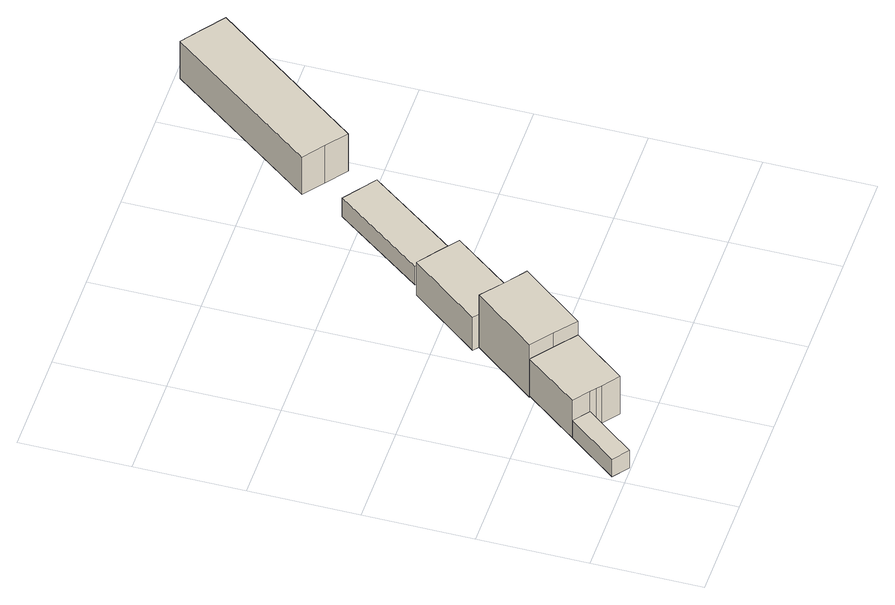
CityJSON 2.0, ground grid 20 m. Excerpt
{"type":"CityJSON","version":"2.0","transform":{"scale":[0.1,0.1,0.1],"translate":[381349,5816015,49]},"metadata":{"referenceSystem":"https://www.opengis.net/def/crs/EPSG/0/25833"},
"CityObjects":{
"building1":{"type":"Building","attributes":{"Gemeindeschluessel":"11000004","function":"31001_2420"},"address":[{"country":"Germany","locality":"Berlin","thoroughfareNumber":"23 (10)","thoroughfareName":"Auerbachstraße"}],"children":["building1-1","building1-2"]},
"building1-1":{"type":"BuildingPart","attributes":{"BezugspunktDach":"2200","measuredHeight":11.28,"storeysAboveGround":1},"parents":["building1"],"geometry":[{"type":"Solid","lod":"1","boundaries":[[[[0,1,2,3,4,5,6,7]],[[8,9,10,11,12,13,14,15]],[[8,15,7,6]],[[9,8,6,5]],[[10,9,5,4]],[[11,10,4,3]],[[12,11,3,2]],[[13,12,2,1]],[[14,13,1,0]],[[15,16,17,14,0,7]],[[14,17,16,15]]]]}]},
"building1-2":{"type":"BuildingPart","attributes":{"BezugspunktDach":"2200","measuredHeight":4.94,"storeysAboveGround":1},"parents":["building1"],"geometry":[{"type":"Solid","lod":"1","boundaries":[[[[18,19,17,16,20]],[[15,14,21,22,23]],[[15,23,20,16]],[[21,14,17,19]],[[22,21,19,18]],[[23,22,18,20]],[[14,15,16,17]]]]}]},
"building2":{"type":"Building","attributes":{"Gemeindeschluessel":"11000004","BezugspunktDach":"2200","function":"31001_2420","measuredHeight":14.61,"storeysAboveGround":1},"address":[{"country":"Germany","locality":"Berlin","thoroughfareNumber":"23 (9)","thoroughfareName":"Auerbachstraße"}],"geometry":[{"type":"Solid","lod":"1","boundaries":[[[[24,25,26,27,28,29,30]],[[31,32,33,34,35,36,37]],[[31,37,30,29]],[[32,31,29,28]],[[33,32,28,27]],[[34,33,27,26]],[[35,34,26,25]],[[36,35,25,24]],[[37,36,24,30]]]]}]},
"building3":{"type":"Building","attributes":{"Gemeindeschluessel":"11000004","BezugspunktDach":"2200","function":"31001_2000","measuredHeight":9.66,"storeysAboveGround":1},"address":[{"country":"Germany","locality":"Berlin","thoroughfareNumber":"23 (8)","thoroughfareName":"Auerbachstraße"}],"geometry":[{"type":"Solid","lod":"1","boundaries":[[[[38,39,40,41,42,43,44]],[[45,46,47,33,48,31,49]],[[45,49,44,43]],[[46,45,43,42]],[[47,46,42,41]],[[33,47,41,40]],[[48,33,40,39]],[[31,48,39,38]],[[49,31,38,44]]]]}]},
"building4":{"type":"Building","attributes":{"Gemeindeschluessel":"11000004","BezugspunktDach":"2200","function":"31001_2000","measuredHeight":4.83,"storeysAboveGround":1},"address":[{"country":"Germany","locality":"Berlin","thoroughfareNumber":"23 (7)","thoroughfareName":"Auerbachstraße"}],"geometry":[{"type":"Solid","lod":"1","boundaries":[[[[50,51,52,53]],[[54,55,56,57]],[[54,57,53,52]],[[55,54,52,51]],[[56,55,51,50]],[[57,56,50,53]]]]}]},
"building5":{"type":"Building","attributes":{"Gemeindeschluessel":"11000004","BezugspunktDach":"2200","function":"31001_2000","measuredHeight":9.39,"storeysAboveGround":1},"address":[{"country":"Germany","locality":"Berlin","thoroughfareNumber":"23 (6)","thoroughfareName":"Auerbachstraße"}],"geometry":[{"type":"Solid","lod":"1","boundaries":[[[[58,59,60,61,62,63]],[[64,65,66,67,68,69]],[[64,69,63,62]],[[65,64,62,61]],[[66,65,61,60]],[[67,66,60,59]],[[68,67,59,58]],[[69,68,58,63]]]]}]}
},
"vertices":[
[105,93,93],[115,85,93],[124,78,93],[154,55,93],[229,151,93],[190,182,93],[151,212,93],[76,115,93],[151,212,6],[190,182,6],[229,151,6],[154,55,6],[124,78,6],[115,85,6],[105,93,6],[76,115,6],[76,115,47],[105,93,47],
[35,3,47],[70,48,47],[6,25,47],[70,48,6],[35,3,6],[6,25,6],
[190,182,125],[229,151,125],[319,267,125],[302,280,125],[280,297,125],[241,328,125],[151,212,125],[241,328,3],[280,297,3],[302,280,3],[319,267,3],[229,151,3],[190,182,3],[151,212,3],
[241,328,80],[266,308,80],[302,280,80],[401,410,80],[366,437,80],[330,464,80],[231,336,80],[330,464,3],[366,437,3],[401,410,3],[266,308,3],[231,336,3],
[411,429,46],[533,594,46],[474,637,46],[353,473,46],[474,637,3],[533,594,3],[411,429,3],[353,473,3],
[542,687,91],[580,658,91],[787,934,91],[749,963,91],[711,991,91],[504,716,91],[711,991,4],[749,963,4],[787,934,4],[580,658,4],[542,687,4],[504,716,4]
]}
